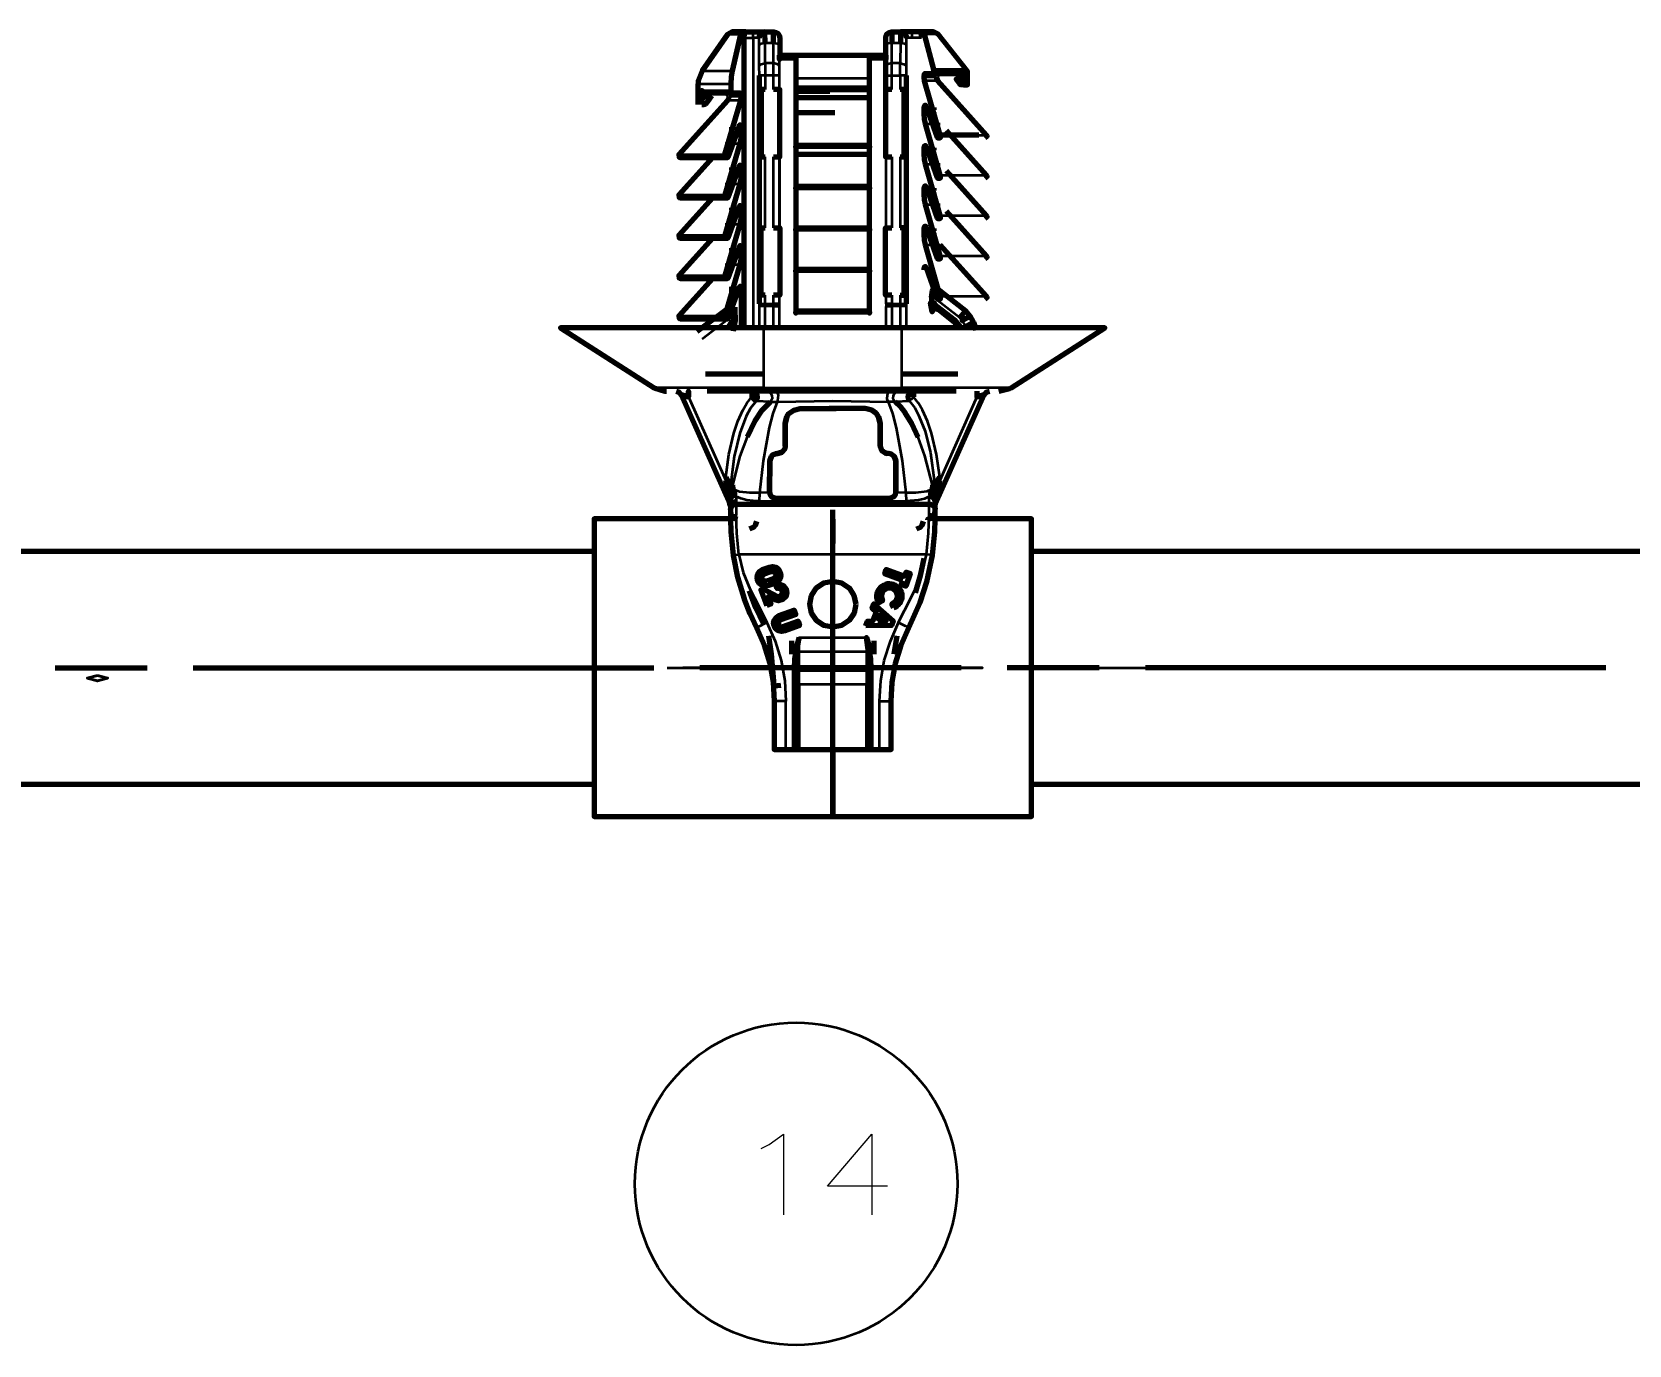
# Model space of a CAD drawing. Extents: x 0 to 174, y 0 to 33.
# Drawn here: x 50.266 to 51.631, y 8.34 to 9.462 of the extents above; entities that cross this region are included whole.
import ezdxf
from ezdxf.enums import TextEntityAlignment as Align

# ---------------------------------------------------------------- set-up
doc = ezdxf.new("R2010")
doc.units = 0
doc.layers.add('PDF2_형상', color=157, linetype='Continuous', true_color=0x405f80)
doc.layers.add('YOLO_TEXT', color=3, linetype='Continuous', true_color=0x008230)
doc.styles.add('OCR_LATIN', font='txt.shx')

msp = doc.modelspace()

# ---------------------------------------------------------------- linework, layer by layer
at = {"layer": 'PDF2_형상', "lineweight": 70}
for points in [[(50.8765, 9.4618), (50.8735, 9.4618), (50.8669, 9.4618), (50.8649, 9.4618), (50.8646, 9.4618), (50.8606, 9.4597), (50.839, 9.4287), (50.8357, 9.4199), (50.8356, 9.4175)], [(50.859, 9.3546), (50.8586, 9.3571), (50.8721, 9.4033), (50.8725, 9.4065), (50.8725, 9.4076), (50.8724, 9.409), (50.8719, 9.4096), (50.8644, 9.4096), (50.8639, 9.4117), (50.8639, 9.4175), (50.8642, 9.4235), (50.865, 9.4287), (50.8721, 9.4597), (50.8735, 9.4618), (50.8669, 9.4618), (50.8651, 9.4618), (50.8646, 9.4618)], [(50.8749, 9.2096), (50.8749, 9.4568), (50.8753, 9.4604), (50.8758, 9.4614), (50.8761, 9.4617), (50.8765, 9.4618), (50.8828, 9.4618), (50.8865, 9.4618), (50.8897, 9.4618), (50.8918, 9.4618), (50.8926, 9.4618), (50.8907, 9.4614), (50.8892, 9.4604), (50.8881, 9.4588), (50.8876, 9.4568)], [(50.8926, 9.4618), (50.8926, 9.4618)], [(50.8928, 9.4525), (50.8926, 9.4617), (50.8926, 9.4618), (50.9001, 9.4618)], [(50.9001, 9.4525), (50.9001, 9.4617), (50.9001, 9.4618), (50.9004, 9.4618), (50.9024, 9.4614), (50.9039, 9.4604), (50.905, 9.4588), (50.9054, 9.4568), (50.9054, 9.4421)], [(50.9192, 9.4126), (50.9821, 9.4126), (50.9821, 9.4133), (50.9821, 9.4151), (50.9821, 9.4224), (50.9821, 9.43), (50.9821, 9.4364), (50.9821, 9.4406), (50.9821, 9.4421), (50.9911, 9.4421), (50.996, 9.4421), (50.996, 9.4419), (50.9961, 9.4407), (50.9961, 9.4382), (50.996, 9.4421), (50.996, 9.4568), (50.9962, 9.4588), (50.9974, 9.4604), (50.9989, 9.4614), (51.0008, 9.4618), (51.0011, 9.4618), (51.0086, 9.4618), (51.0086, 9.4617), (51.0085, 9.4525)], [(51.0011, 9.4618), (51.0011, 9.4617), (51.0013, 9.4525)], [(51.0247, 9.4618), (51.0185, 9.4618), (51.0147, 9.4618), (51.0115, 9.4618), (51.0094, 9.4618), (51.0086, 9.4618), (51.0106, 9.4614), (51.0121, 9.4604), (51.0132, 9.4588), (51.0136, 9.4568)], [(51.0086, 9.4618), (51.0086, 9.4618)], [(51.0658, 9.4165), (51.0625, 9.4165), (51.0643, 9.4165), (51.0658, 9.4165), (51.0658, 9.4279), (51.0654, 9.4287), (51.0407, 9.46), (51.0368, 9.4618), (51.0365, 9.4618), (51.0344, 9.4618), (51.0279, 9.4618), (51.0247, 9.4618), (51.0253, 9.4617), (51.0254, 9.4614), (51.026, 9.4604), (51.0262, 9.4588), (51.0264, 9.4568)], [(51.0618, 9.4287), (51.0604, 9.4287), (51.0563, 9.4287), (51.0374, 9.4287), (51.0292, 9.46), (51.0279, 9.4618), (51.0344, 9.4618), (51.0363, 9.4618), (51.0368, 9.4618)], [(50.9053, 9.4421), (50.9101, 9.4421), (50.9192, 9.4421), (50.9192, 9.4406), (50.9192, 9.4364), (50.9192, 9.43), (50.9192, 9.4224), (50.9192, 9.4151), (50.9192, 9.4126), (50.9192, 9.4117), (50.9192, 9.4097), (50.9192, 9.4067), (50.9192, 9.4056), (50.9192, 9.4026), (50.9192, 9.3946), (50.9192, 9.3819), (50.9192, 9.3662), (50.9192, 9.3644), (50.9192, 9.3632), (50.9192, 9.3635), (50.9192, 9.3643), (50.9821, 9.3643), (50.9821, 9.3632), (50.9821, 9.3635), (50.9821, 9.3644), (50.9821, 9.3662), (50.9821, 9.3819), (50.9821, 9.3946), (50.9821, 9.4026), (50.9821, 9.4056), (50.9821, 9.4057), (50.9821, 9.4058), (50.9821, 9.4067), (50.9821, 9.4097), (50.9821, 9.4126)], [(50.9192, 9.4421), (50.9821, 9.4421)], [(50.9961, 9.4126), (50.9961, 9.4382)], [(50.8354, 9.4175), (50.8354, 9.3997)], [(50.8881, 9.2294), (50.8881, 9.4247)], [(51.0133, 9.4247), (51.0133, 9.2294)], [(51.0756, 9.3737), (51.0696, 9.3737), (51.0426, 9.3737), (51.0292, 9.42), (51.0288, 9.4233), (51.0288, 9.4244), (51.0294, 9.4264), (51.0369, 9.4264), (51.0492, 9.4264), (51.0582, 9.4264), (51.0593, 9.4265), (51.0611, 9.4219), (51.0619, 9.4249), (51.0625, 9.4279), (51.0593, 9.4265)], [(51.0374, 9.4287), (51.0374, 9.4274), (51.0369, 9.4264)], [(51.0412, 9.4264), (51.0392, 9.4244)], [(51.081, 9.3712), (51.0825, 9.3728), (51.0821, 9.3737), (51.0406, 9.42), (51.0392, 9.4233)], [(51.0625, 9.4165), (51.0622, 9.4165), (51.0619, 9.4165), (51.0611, 9.4165), (51.0604, 9.4165), (51.0597, 9.4167), (51.0592, 9.4171), (51.056, 9.4214), (51.0582, 9.4214), (51.0582, 9.4264)], [(50.8621, 9.4065), (50.8608, 9.4033), (50.8192, 9.3571), (50.8193, 9.3549), (50.8203, 9.3546), (50.821, 9.3546), (50.8229, 9.3546), (50.8307, 9.3546), (50.8431, 9.3546), (50.859, 9.3546), (50.8608, 9.3546), (50.861, 9.3546), (50.8611, 9.3546), (50.8613, 9.355), (50.871, 9.3817), (50.8712, 9.3824), (50.8714, 9.3825), (50.8715, 9.3825), (50.8717, 9.3825), (50.8719, 9.3822), (50.8724, 9.3811), (50.8725, 9.3796), (50.8725, 9.3751), (50.8722, 9.3706), (50.8714, 9.3665), (50.8586, 9.3225), (50.859, 9.32)], [(50.8387, 9.3997), (50.8403, 9.3997), (50.8408, 9.3997), (50.8415, 9.4), (50.8421, 9.4004), (50.8453, 9.4047), (50.8474, 9.4076)], [(50.8644, 9.4096), (50.8525, 9.4096), (50.8436, 9.4096), (50.8421, 9.4099)], [(50.8621, 9.4076), (50.8601, 9.4096)], [(50.8929, 9.4126), (50.8894, 9.4126), (50.8894, 9.3551), (50.8929, 9.3551)], [(50.9, 9.3551), (50.9054, 9.3551), (50.9054, 9.4126), (50.9, 9.4126)], [(50.9821, 9.4056), (50.9192, 9.4056)], [(51.0013, 9.4126), (50.9958, 9.4126), (50.9958, 9.3551), (51.0013, 9.3551)], [(51.0083, 9.3551), (51.0118, 9.3551), (51.0118, 9.4126), (51.0083, 9.4126)], [(50.9525, 9.3926), (50.9192, 9.3926)], [(51.0288, 9.2585), (51.0289, 9.2601), (51.0293, 9.2611), (51.0296, 9.2614), (51.0297, 9.2614), (51.0299, 9.2614), (51.03, 9.2612), (51.0304, 9.2607), (51.04, 9.2339), (51.0401, 9.2336), (51.0403, 9.2335), (51.0404, 9.2335), (51.0424, 9.2335), (51.0428, 9.2343), (51.0426, 9.236), (51.0299, 9.28), (51.029, 9.2839), (51.0288, 9.2886), (51.0288, 9.2929), (51.0289, 9.2946), (51.0293, 9.2957), (51.0296, 9.2958), (51.0297, 9.2958), (51.0299, 9.2958), (51.03, 9.2957), (51.0304, 9.2951), (51.04, 9.2685), (51.0401, 9.2681), (51.0403, 9.2679), (51.0404, 9.2679), (51.0424, 9.2679), (51.0428, 9.2687), (51.0426, 9.2704), (51.0299, 9.3144), (51.029, 9.3183), (51.0288, 9.3231), (51.0288, 9.3274), (51.0289, 9.329), (51.0293, 9.3301), (51.0296, 9.3303), (51.0297, 9.3303), (51.0299, 9.3303), (51.03, 9.3301), (51.0304, 9.3296), (51.04, 9.3029), (51.0401, 9.3025), (51.0403, 9.3024), (51.0404, 9.3024), (51.0424, 9.3024), (51.0428, 9.3032), (51.0426, 9.3049), (51.0299, 9.3489), (51.029, 9.3528), (51.0288, 9.3575), (51.0288, 9.3618), (51.0289, 9.3635), (51.0293, 9.3646), (51.0296, 9.3647), (51.0297, 9.3647), (51.0299, 9.3647), (51.03, 9.3646), (51.0304, 9.364), (51.04, 9.3374), (51.0401, 9.3369), (51.0403, 9.3368), (51.0404, 9.3368), (51.0424, 9.3368), (51.0428, 9.3376), (51.0426, 9.3393), (51.0299, 9.3833), (51.029, 9.3872), (51.0288, 9.3919), (51.0288, 9.3963), (51.0289, 9.3979), (51.0293, 9.399), (51.0296, 9.3992), (51.0297, 9.3992), (51.0299, 9.3992), (51.03, 9.399), (51.0304, 9.3985), (51.04, 9.3718), (51.0401, 9.3714), (51.0403, 9.3712), (51.0404, 9.3712), (51.0424, 9.3712), (51.0428, 9.3721), (51.0426, 9.3737)], [(51.081, 9.3368), (51.0825, 9.3383), (51.0821, 9.3393), (51.0478, 9.3775)], [(50.9192, 9.375), (50.9192, 9.3701), (50.9192, 9.3672), (50.9192, 9.3592), (50.9192, 9.3465), (50.9192, 9.3308), (50.9192, 9.329), (50.9192, 9.3278), (50.9192, 9.3281), (50.9192, 9.3289), (50.9821, 9.3289), (50.9821, 9.3278), (50.9821, 9.3281), (50.9821, 9.329), (50.9821, 9.3308), (50.9821, 9.3465), (50.9821, 9.3592), (50.9821, 9.3672), (50.9821, 9.3701), (50.9821, 9.3703), (50.9821, 9.3706), (50.9821, 9.3715), (50.9821, 9.375)], [(50.9192, 9.3632), (50.9192, 9.3631), (50.9192, 9.3632)], [(50.9821, 9.3632), (50.9821, 9.3631), (50.9821, 9.3632)], [(50.8479, 9.3546), (50.8192, 9.3225), (50.8193, 9.3204), (50.8203, 9.3201)], [(50.9821, 9.3572), (50.9192, 9.3572)], [(50.8203, 9.32), (50.821, 9.32), (50.8229, 9.32), (50.8307, 9.32), (50.8431, 9.32), (50.859, 9.32), (50.8608, 9.32), (50.861, 9.3201), (50.8611, 9.3201), (50.8613, 9.3206), (50.871, 9.3472), (50.8712, 9.3479), (50.8714, 9.3481), (50.8715, 9.3481), (50.8717, 9.3481), (50.8719, 9.3478), (50.8724, 9.3467), (50.8725, 9.3451), (50.8725, 9.3407), (50.8722, 9.3361), (50.8714, 9.3321), (50.8586, 9.2881), (50.859, 9.2856)], [(50.9192, 9.3396), (50.9192, 9.3346), (50.9192, 9.3318), (50.9192, 9.3236), (50.9192, 9.3111), (50.9192, 9.2953), (50.9192, 9.2936), (50.9192, 9.2924), (50.9192, 9.2926), (50.9192, 9.2935), (50.9821, 9.2935), (50.9821, 9.2924), (50.9821, 9.2926), (50.9821, 9.2936), (50.9821, 9.2953), (50.9821, 9.3111), (50.9821, 9.3237), (50.9821, 9.3318), (50.9821, 9.3346), (50.9821, 9.3347), (50.9821, 9.3349), (50.9821, 9.3351), (50.9821, 9.3361), (50.9821, 9.3396)], [(51.081, 9.3024), (51.0825, 9.3039), (51.0821, 9.3049), (51.0478, 9.3431)], [(50.9192, 9.3278), (50.9192, 9.3276), (50.9192, 9.3278)], [(50.9821, 9.3278), (50.9821, 9.3276), (50.9821, 9.3278)], [(50.8479, 9.32), (50.8192, 9.2881), (50.8193, 9.286), (50.8203, 9.2857)], [(50.8203, 9.2856), (50.821, 9.2856), (50.8229, 9.2856), (50.8307, 9.2856), (50.8431, 9.2856), (50.859, 9.2856), (50.8608, 9.2856), (50.861, 9.2857), (50.8611, 9.2857), (50.8613, 9.2861), (50.871, 9.3128), (50.8712, 9.3133), (50.8714, 9.3136), (50.8715, 9.3136), (50.8717, 9.3136), (50.8719, 9.3133), (50.8724, 9.3122), (50.8725, 9.3107), (50.8725, 9.3062), (50.8722, 9.3017), (50.8714, 9.2976), (50.8586, 9.2536), (50.859, 9.2511)], [(51.081, 9.2679), (51.0825, 9.2694), (51.0821, 9.2704), (51.0478, 9.3086)], [(50.8929, 9.2369), (50.8894, 9.2369), (50.8894, 9.2944), (50.8929, 9.2944)], [(50.9, 9.2944), (50.9054, 9.2944), (50.9054, 9.2369), (50.9, 9.2369)], [(50.9192, 9.3042), (50.9192, 9.2992), (50.9192, 9.2964), (50.9192, 9.2882), (50.9192, 9.2757), (50.9192, 9.2599), (50.9192, 9.2582), (50.9192, 9.2569), (50.9192, 9.2572), (50.9192, 9.2581), (50.9821, 9.2581), (50.9821, 9.2569), (50.9821, 9.2572), (50.9821, 9.2582), (50.9821, 9.2599), (50.9821, 9.2757), (50.9821, 9.2882), (50.9821, 9.2964), (50.9821, 9.2992), (50.9821, 9.2993), (50.9821, 9.2997), (50.9821, 9.3007), (50.9821, 9.3042)], [(51.0013, 9.2369), (50.9958, 9.2369), (50.9958, 9.2944), (51.0013, 9.2944)], [(51.0083, 9.2369), (51.0118, 9.2369), (51.0118, 9.2944), (51.0083, 9.2944)], [(50.8479, 9.2856), (50.8192, 9.2536), (50.8193, 9.2515), (50.8203, 9.2513)], [(50.9192, 9.2924), (50.9192, 9.2922), (50.9192, 9.2924)], [(50.9821, 9.2924), (50.9821, 9.2922), (50.9821, 9.2924)], [(50.8203, 9.2511), (50.821, 9.2511), (50.8229, 9.2511), (50.8307, 9.2511), (50.8431, 9.2511), (50.859, 9.2511), (50.8608, 9.2511), (50.861, 9.2513), (50.8611, 9.2513), (50.8613, 9.2517), (50.871, 9.2783), (50.8712, 9.2789), (50.8714, 9.279), (50.8715, 9.2792), (50.8717, 9.2792), (50.8719, 9.2789), (50.8724, 9.2778), (50.8725, 9.2763), (50.8725, 9.2718), (50.8722, 9.2672), (50.8714, 9.2632), (50.8586, 9.2192), (50.859, 9.2167)], [(50.9192, 9.2687), (50.9192, 9.2637), (50.9192, 9.261), (50.9192, 9.2528), (50.9192, 9.2401), (50.9192, 9.2244), (50.9192, 9.2226), (50.9192, 9.2215), (50.9192, 9.2218), (50.9192, 9.2226), (50.9821, 9.2226), (50.9821, 9.2215), (50.9821, 9.2218), (50.9821, 9.2228), (50.9821, 9.2244), (50.9821, 9.2403), (50.9821, 9.2528), (50.9821, 9.261), (50.9821, 9.2637), (50.9821, 9.2639), (50.9821, 9.2642), (50.9821, 9.2653), (50.9821, 9.2687)], [(51.081, 9.2335), (51.0825, 9.235), (51.0821, 9.236), (51.0425, 9.28)], [(50.9192, 9.2569), (50.9192, 9.2568), (50.9192, 9.2569)], [(50.9821, 9.2569), (50.9821, 9.2568), (50.9821, 9.2569)], [(50.8479, 9.2511), (50.8192, 9.2192), (50.8193, 9.2171), (50.8203, 9.2167), (50.821, 9.2167), (50.8229, 9.2167), (50.8307, 9.2167), (50.8431, 9.2167), (50.859, 9.2167), (50.8608, 9.2167), (50.861, 9.2167), (50.8611, 9.2168), (50.8613, 9.2172), (50.871, 9.2439), (50.8712, 9.2444), (50.8714, 9.2446), (50.8715, 9.2447), (50.8717, 9.2447), (50.8719, 9.2444), (50.8724, 9.2433), (50.8725, 9.2417), (50.8621, 9.2417)], [(50.8725, 9.2417), (50.8725, 9.2094)], [(51.071, 9.2138), (51.0682, 9.2189), (51.0612, 9.2151), (51.0682, 9.2189), (51.0643, 9.2236), (51.0396, 9.2429)], [(50.8626, 9.2269), (50.8344, 9.2058)], [(50.8671, 9.2265), (50.8671, 9.2203), (50.8672, 9.2188), (50.8672, 9.215), (50.8671, 9.2138)], [(51.0356, 9.2225), (51.0342, 9.2303), (51.0368, 9.2307), (51.0404, 9.2249), (51.0383, 9.2254), (51.0364, 9.2244), (51.0356, 9.2225), (51.036, 9.224), (51.0372, 9.2251), (51.0389, 9.2254), (51.0404, 9.2247), (51.0404, 9.2249), (51.0543, 9.2139), (51.0569, 9.2107), (51.0578, 9.2093)], [(51.0363, 9.2242), (51.0381, 9.2256), (51.0396, 9.2258)], [(50.861, 9.2085), (50.8644, 9.2142), (50.8671, 9.2138), (50.8657, 9.2061)], [(50.9192, 9.2215), (50.9192, 9.2214), (50.9192, 9.2215)], [(50.9821, 9.2215), (50.9821, 9.2214), (50.9821, 9.2215)], [(51.0594, 9.2174), (51.0643, 9.2236)], [(51.064, 9.2101), (51.07, 9.2133), (51.071, 9.2138), (51.0722, 9.2104), (51.0726, 9.2068)], [(51.0925, 9.1547), (51.1018, 9.1571), (51.1031, 9.1578), (51.1832, 9.2089), (51.0097, 9.2089), (50.8915, 9.2089), (50.7689, 9.2089), (50.7312, 9.2089), (50.7214, 9.2089), (50.7194, 9.2089), (50.7181, 9.2089), (50.7982, 9.1578), (50.8072, 9.1547), (50.8087, 9.1547)], [(50.8915, 9.1694), (50.8418, 9.1694)], [(51.0576, 9.1694), (51.0097, 9.1694)], [(50.8168, 9.1547), (50.8194, 9.1539), (50.8212, 9.1518), (50.8275, 9.1499), (50.8275, 9.1547), (50.8275, 9.1499), (50.8212, 9.1518), (50.8628, 9.0585), (50.8592, 9.0786)], [(51.056, 9.1547), (51.0414, 9.1547), (51.0097, 9.1547), (50.8915, 9.1547), (50.8599, 9.1547), (50.8435, 9.1547)], [(50.8778, 9.1158), (50.8844, 9.1296), (50.8903, 9.1385), (50.8974, 9.1458)], [(51.0237, 9.1154), (51.0182, 9.1271), (51.0125, 9.1364), (51.0085, 9.1414), (51.0039, 9.1458)], [(51.0162, 9.1464), (51.015, 9.149), (51.0153, 9.1518), (51.0171, 9.1539), (51.0197, 9.1547)], [(51.0382, 9.0569), (51.0385, 9.0585), (51.08, 9.1518), (51.0738, 9.1499), (51.08, 9.1518), (51.0818, 9.1539), (51.0846, 9.1547)], [(51.0738, 9.1547), (51.0738, 9.154), (51.0738, 9.1499)], [(50.9101, 9.1275), (50.9114, 9.1328), (50.9101, 9.1275), (50.9101, 9.1274), (50.91, 9.1079), (50.9096, 9.1056)], [(50.9114, 9.1328), (50.9132, 9.1357), (50.9174, 9.1387), (50.9228, 9.14), (50.9476, 9.14)], [(50.9899, 9.1328), (50.9911, 9.1275), (50.9899, 9.1328), (50.9881, 9.1357), (50.984, 9.1387), (50.9785, 9.14), (50.9536, 9.14), (50.9476, 9.14), (50.9536, 9.14)], [(50.91, 9.1079), (50.9101, 9.1274)], [(50.9911, 9.1274), (50.9913, 9.1079), (50.9911, 9.1274), (50.9911, 9.1275)], [(50.8989, 9.1001), (50.9019, 9.1015), (50.9025, 9.1015), (50.9028, 9.1015), (50.9031, 9.1017), (50.9038, 9.1017), (50.9074, 9.1028), (50.9096, 9.1056), (50.9072, 9.1026), (50.9038, 9.1017), (50.9031, 9.1017), (50.8989, 9.1001), (50.8982, 9.0993)], [(50.9925, 9.1042), (50.9953, 9.1021), (50.9972, 9.1017), (50.9935, 9.1032), (50.9925, 9.1042), (50.9913, 9.1079)], [(50.9038, 9.1017), (50.9038, 9.1017)], [(51.0031, 9.0993), (51.0046, 9.0954), (51.0031, 9.0993), (51.001, 9.101), (50.9983, 9.1017), (50.9975, 9.1017), (50.9972, 9.1017)], [(51.0046, 9.0954), (51.0046, 9.0685), (51.0046, 9.0683), (51.0046, 9.0685), (51.0046, 9.0953)], [(50.8592, 9.0814), (50.8608, 9.0789), (50.861, 9.0786), (50.8628, 9.0719), (50.8632, 9.0649), (50.8632, 9.064), (50.8632, 9.0629), (50.8632, 9.0603), (50.8632, 9.0558), (50.8632, 9.0537), (50.8632, 9.0544), (50.8649, 9.0572), (50.8682, 9.0585)], [(51.0332, 9.0585), (51.0363, 9.0575), (51.0378, 9.0556), (51.0382, 9.0537), (51.0382, 9.0603), (51.0382, 9.0629), (51.0382, 9.0642), (51.0382, 9.0649), (51.0385, 9.0719), (51.0403, 9.0786), (51.0404, 9.0789), (51.0421, 9.0814)], [(51.0385, 9.0585), (51.0421, 9.0786)], [(50.8632, 9.0629), (50.8632, 9.0633), (50.864, 9.065), (50.8654, 9.0661), (50.8671, 9.0667), (50.8657, 9.0708), (50.8653, 9.0744), (50.8653, 9.0746)], [(50.8967, 9.0683), (50.8971, 9.0663), (50.8983, 9.0646), (50.9017, 9.0635), (50.9347, 9.0635), (50.9458, 9.0635), (50.9899, 9.0635), (50.9996, 9.0635)], [(51.0031, 9.0649), (50.9997, 9.0635), (51.0031, 9.0649), (51.0042, 9.0664), (51.0046, 9.0683)], [(51.0046, 9.0685), (51.0046, 9.0685)], [(51.0382, 9.0603), (51.0378, 9.0619), (51.0367, 9.0635), (51.035, 9.0644), (51.0332, 9.0647)], [(51.036, 9.0746), (51.036, 9.0744), (51.0356, 9.0708), (51.0342, 9.0667), (51.0369, 9.0653), (51.0381, 9.0633), (51.0382, 9.0629)], [(50.8632, 9.0569), (50.8628, 9.0585)], [(50.8632, 9.0558), (50.8646, 9.0592), (50.8675, 9.0606), (50.8682, 9.0606)], [(50.8632, 9.0537), (50.8632, 9.0454), (50.8635, 9.0347), (50.8656, 9.0146), (50.8693, 8.9958), (50.8749, 8.9775), (50.8797, 8.9649), (50.8856, 8.9526), (50.8921, 8.9378), (50.8968, 8.9222), (50.8997, 8.9061), (50.9007, 8.89), (50.9007, 8.8486), (50.9107, 8.8486), (50.9169, 8.8486), (50.9194, 8.8486), (50.9219, 8.8486), (50.9794, 8.8486), (50.9819, 8.8486), (50.9844, 8.8486), (50.9907, 8.8486), (51.0007, 8.8486), (51.0007, 8.89), (51.0015, 8.9061), (51.0044, 8.9222), (51.0092, 8.9378), (51.0157, 8.9526), (51.0253, 8.9742), (51.031, 8.9919), (51.0358, 9.0146), (51.0379, 9.0347), (51.0382, 9.0454), (51.0382, 9.0537)], [(50.8632, 9.0517), (50.864, 9.0486), (50.8663, 9.0463), (50.8694, 9.0454)], [(50.8682, 9.0583), (51.0332, 9.0583)], [(51.0319, 9.045), (51.0319, 9.0454), (51.035, 9.0463), (51.0374, 9.0486), (51.0382, 9.0517)], [(51.0332, 9.049), (51.0367, 9.0481), (51.0378, 9.0468), (51.0382, 9.0454)], [(50.8632, 9.0456), (50.7467, 9.0456), (50.7467, 8.7914), (50.9507, 8.7914), (51.1206, 8.7914), (51.1206, 9.0456), (51.0382, 9.0456)], [(50.8796, 9.0372), (50.8831, 9.0385), (50.8847, 9.0404), (50.8857, 9.0438)], [(51.0221, 9.0372), (51.0256, 9.0385), (51.0272, 9.0404), (51.0282, 9.0438)], [(50.7465, 9.0179), (48.7951, 9.0179)], [(51.0214, 8.9825), (51.0257, 8.9972), (51.0289, 9.0122)], [(53.3489, 9.0179), (51.1207, 9.0179)], [(50.8793, 8.9846), (50.8846, 8.9701), (50.8911, 8.9562)], [(50.8958, 8.9458), (50.8981, 8.9301), (50.9003, 8.9036), (50.9, 8.9032), (50.9, 8.9029), (50.9006, 8.9031), (50.9062, 8.9036)], [(50.9157, 8.9301), (50.9157, 8.9414)], [(50.9857, 8.9414), (50.9857, 8.9301)], [(51.0032, 8.9301), (51.0056, 8.9458)], [(50.9194, 8.8486), (50.9194, 8.9181), (50.9197, 8.9275), (50.9201, 8.9322)], [(50.9811, 8.9322), (50.9815, 8.9275), (50.9819, 8.9181), (50.9819, 8.8486)], [(51.001, 8.9036), (51.0013, 8.9032), (51.0013, 8.9029)], [(48.7951, 8.8189), (50.7465, 8.8189)], [(51.1207, 8.8189), (53.3489, 8.8189)]]:
    msp.add_lwpolyline(points, dxfattribs=at)
at = {"layer": 'PDF2_형상', "lineweight": 35}
for points in [[(50.8721, 9.4597), (50.8606, 9.4597)], [(50.8926, 9.4618), (50.8908, 9.4614), (50.8892, 9.4604), (50.8882, 9.4588), (50.8878, 9.4568), (50.8876, 9.4568), (50.8828, 9.4568), (50.8828, 9.4618)], [(50.9001, 9.4618), (50.9021, 9.4614), (50.9036, 9.4604), (50.9047, 9.4588), (50.9051, 9.4568), (50.9054, 9.4568)], [(51.0013, 9.4525), (50.9981, 9.4519), (50.9969, 9.4512), (50.9964, 9.4504), (50.9962, 9.45), (50.9962, 9.455), (50.9962, 9.4567), (50.9961, 9.4568), (50.9965, 9.4588), (50.9976, 9.4604), (50.9992, 9.4614), (51.0011, 9.4618)], [(51.0185, 9.4568), (51.0136, 9.4568), (51.0135, 9.4568), (51.0129, 9.4593), (51.011, 9.4611), (51.0086, 9.4618)], [(51.0264, 9.4568), (51.0185, 9.4568), (51.0185, 9.4604), (51.0185, 9.4618)], [(51.0407, 9.46), (51.0292, 9.46)], [(50.8749, 9.4568), (50.8828, 9.4568), (50.8828, 9.2103)], [(50.8879, 9.45), (50.8878, 9.455), (50.8878, 9.4567), (50.8878, 9.4568)], [(50.9, 9.4126), (50.9, 9.4247), (50.8929, 9.4247), (50.8881, 9.4247), (50.8879, 9.4325), (50.8883, 9.4335), (50.8894, 9.4343), (50.8929, 9.4351), (50.8928, 9.4525), (50.9001, 9.4525), (50.9032, 9.4519), (50.9043, 9.4512), (50.9049, 9.4504), (50.905, 9.45)], [(50.8879, 9.4325), (50.8879, 9.45), (50.8879, 9.4504), (50.8885, 9.4512), (50.8896, 9.4519), (50.8928, 9.4525)], [(50.9049, 9.4325), (50.9049, 9.4329), (50.9043, 9.4337), (50.9032, 9.4344), (50.9, 9.4351), (50.9001, 9.4525)], [(50.9051, 9.4568), (50.9051, 9.4567), (50.905, 9.455), (50.905, 9.45), (50.9049, 9.4325), (50.9049, 9.4247), (50.9049, 9.4126)], [(50.996, 9.4568), (50.9961, 9.4568)], [(50.9964, 9.4247), (51.0013, 9.4247), (51.0013, 9.4351), (50.9978, 9.4343), (50.9968, 9.4335), (50.9964, 9.4325), (50.9962, 9.45)], [(51.0085, 9.4525), (51.0083, 9.4351), (51.0115, 9.4344), (51.0126, 9.4337), (51.0132, 9.4329), (51.0133, 9.4325)], [(51.0135, 9.4568), (51.0135, 9.4567), (51.0135, 9.455), (51.0135, 9.45)], [(50.9049, 9.4247), (50.9, 9.4247), (50.9, 9.4351), (50.8929, 9.4351), (50.8929, 9.4247), (50.8929, 9.4126)], [(50.9192, 9.4382), (50.9101, 9.4382), (50.9051, 9.4382)], [(50.9101, 9.4421), (50.9101, 9.441), (50.9101, 9.4382)], [(50.9961, 9.4382), (50.9911, 9.4382), (50.9821, 9.4382)], [(50.9911, 9.4382), (50.9911, 9.4421)], [(50.9964, 9.4126), (50.9964, 9.4247), (50.9964, 9.4325)], [(50.8354, 9.4175), (50.8639, 9.4175)], [(50.839, 9.4287), (50.865, 9.4287)], [(50.9192, 9.4224), (50.9821, 9.4224)], [(51.0013, 9.4126), (51.0013, 9.4247), (51.0083, 9.4247), (51.0083, 9.4126)], [(51.0288, 9.4244), (51.0392, 9.4244)], [(51.0392, 9.4233), (51.0288, 9.4233)], [(51.0406, 9.42), (51.0292, 9.42)], [(51.0582, 9.4214), (51.0611, 9.4219), (51.0611, 9.4165)], [(51.0625, 9.4279), (51.0625, 9.4165)], [(50.8387, 9.3997), (50.8387, 9.4117), (50.8639, 9.4117)], [(50.8403, 9.3997), (50.8403, 9.4054), (50.8436, 9.4047), (50.8436, 9.4082), (50.8436, 9.4096)], [(50.8436, 9.4047), (50.8453, 9.4047)], [(50.8721, 9.4033), (50.8608, 9.4033)], [(50.8621, 9.4076), (50.8725, 9.4076)], [(50.8725, 9.4065), (50.8621, 9.4065)], [(50.9192, 9.4151), (50.9821, 9.4151)], [(50.9482, 9.4097), (50.9192, 9.4097)], [(51.0288, 9.3963), (51.0392, 9.3963)], [(51.0392, 9.3919), (51.0288, 9.3919)], [(50.8621, 9.3796), (50.8725, 9.3796)], [(51.0299, 9.3833), (51.0425, 9.3833)], [(50.8588, 9.3665), (50.8714, 9.3665)], [(50.8725, 9.3751), (50.8621, 9.3751)], [(50.9192, 9.3662), (50.9821, 9.3662)], [(51.0756, 9.3737), (51.0821, 9.3737)], [(50.8192, 9.3571), (50.8586, 9.3571)], [(50.8929, 9.2944), (50.8929, 9.3551)], [(50.9, 9.2944), (50.9, 9.3551)], [(50.9049, 9.3551), (50.9049, 9.2944)], [(50.9051, 9.3551), (50.9051, 9.2944)], [(50.9964, 9.2944), (50.9964, 9.3551)], [(51.0013, 9.3551), (51.0013, 9.2944)], [(51.0083, 9.3551), (51.0083, 9.2944)], [(51.0288, 9.3618), (51.0392, 9.3618)], [(51.0392, 9.3575), (51.0288, 9.3575)], [(51.0299, 9.3489), (51.0425, 9.3489)], [(50.8621, 9.3451), (50.8725, 9.3451)], [(50.8725, 9.3407), (50.8621, 9.3407)], [(51.0426, 9.3393), (51.0715, 9.3393), (51.0794, 9.3393), (51.081, 9.3393), (51.0821, 9.3393)], [(50.8192, 9.3225), (50.8586, 9.3225)], [(50.8588, 9.3321), (50.8714, 9.3321)], [(50.9821, 9.3308), (50.9192, 9.3308)], [(51.0288, 9.3274), (51.0392, 9.3274)], [(51.0392, 9.3231), (51.0288, 9.3231)], [(50.8621, 9.3107), (50.8725, 9.3107)], [(51.0299, 9.3144), (51.0425, 9.3144)], [(50.8588, 9.2976), (50.8714, 9.2976)], [(50.8725, 9.3062), (50.8621, 9.3062)], [(50.9821, 9.2953), (50.9192, 9.2953)], [(51.0426, 9.3049), (51.0715, 9.3049), (51.0794, 9.3049), (51.081, 9.3049), (51.0821, 9.3049)], [(50.8192, 9.2881), (50.8586, 9.2881)], [(51.0288, 9.2929), (51.0392, 9.2929)], [(51.0392, 9.2886), (51.0288, 9.2886)], [(50.8621, 9.2763), (50.8725, 9.2763)], [(50.8725, 9.2718), (50.8621, 9.2718)], [(51.0299, 9.28), (51.0425, 9.28)], [(51.0426, 9.2704), (51.0715, 9.2704), (51.0794, 9.2704), (51.081, 9.2704), (51.0821, 9.2704)], [(50.8192, 9.2536), (50.8586, 9.2536)], [(50.8588, 9.2632), (50.8714, 9.2632)], [(50.9821, 9.2599), (50.9192, 9.2599)], [(51.034, 9.2353), (51.0349, 9.2412), (51.0365, 9.2443), (51.0372, 9.2451), (51.0378, 9.2454), (51.0382, 9.2454), (51.0385, 9.2453)], [(51.064, 9.2101), (51.0612, 9.2151), (51.0594, 9.2174), (51.0365, 9.2353), (51.0364, 9.2388), (51.0371, 9.2417), (51.0382, 9.2429), (51.0388, 9.2432), (51.0396, 9.2429)], [(50.8626, 9.2269), (50.8628, 9.2271), (50.8631, 9.2271), (50.8635, 9.2268), (50.8639, 9.2264), (50.8646, 9.225), (50.8658, 9.226), (50.8661, 9.2265), (50.8653, 9.229), (50.8635, 9.2304)], [(50.8671, 9.2265), (50.8661, 9.2265), (50.8671, 9.2203), (50.8649, 9.22)], [(50.8881, 9.2078), (50.8881, 9.2272), (50.8881, 9.2294), (50.8929, 9.2294), (50.8929, 9.2369)], [(50.8929, 9.2082), (50.8929, 9.2276), (50.8883, 9.2274), (50.8881, 9.2274), (50.8881, 9.2272)], [(50.9, 9.2082), (50.9, 9.2276), (50.8929, 9.2276), (50.8929, 9.2294), (50.9, 9.2294), (50.9, 9.2276), (50.9044, 9.2274), (50.9047, 9.2274), (50.9049, 9.2272), (50.9049, 9.2294)], [(50.9049, 9.2369), (50.9049, 9.2294), (50.9, 9.2294), (50.9, 9.2369)], [(50.9049, 9.2272), (50.9049, 9.2078)], [(50.9051, 9.2089), (50.9051, 9.2369)], [(51.0013, 9.2369), (51.0013, 9.2294), (50.9964, 9.2294), (50.9964, 9.2369)], [(50.9964, 9.2294), (50.9964, 9.2272), (50.9965, 9.2274), (50.9968, 9.2274), (51.0013, 9.2276), (51.0013, 9.2294), (51.0083, 9.2294), (51.0083, 9.2276), (51.0013, 9.2276), (51.0013, 9.2082)], [(50.9964, 9.2078), (50.9964, 9.2272)], [(51.0083, 9.2369), (51.0083, 9.2294), (51.0133, 9.2294), (51.0133, 9.2272), (51.0132, 9.2272), (51.0132, 9.2274), (51.0129, 9.2274), (51.0083, 9.2276), (51.0083, 9.2082)], [(51.0133, 9.2272), (51.0133, 9.2078)], [(51.0342, 9.2303), (51.034, 9.2315), (51.0365, 9.2315), (51.0365, 9.2353), (51.034, 9.2353), (51.034, 9.2315)], [(51.0368, 9.2307), (51.0365, 9.2315), (51.0561, 9.2163)], [(51.0426, 9.236), (51.0715, 9.236), (51.0794, 9.236), (51.081, 9.236), (51.0821, 9.236)], [(50.8192, 9.2192), (50.8586, 9.2192)], [(50.8646, 9.225), (50.8649, 9.22), (50.8647, 9.2188), (50.8392, 9.1994)], [(50.8644, 9.2142), (50.8647, 9.215), (50.8647, 9.2188), (50.8672, 9.2188)], [(50.8672, 9.215), (50.8647, 9.215)], [(50.9821, 9.2244), (50.9192, 9.2244)], [(51.0356, 9.2225), (51.0356, 9.2225)], [(51.0569, 9.2107), (51.0578, 9.2111), (51.0596, 9.2121), (51.0561, 9.2163), (51.0543, 9.2139)], [(51.0596, 9.2121), (51.0604, 9.2107), (51.0578, 9.2093)], [(50.8915, 9.2089), (50.8915, 9.1578), (51.0097, 9.1578), (51.0097, 9.1547)], [(51.1031, 9.1578), (51.0097, 9.1578), (51.0097, 9.2089)], [(50.8915, 9.1547), (50.8915, 9.1578), (50.8256, 9.1578), (50.7982, 9.1578)], [(50.8275, 9.1499), (50.8592, 9.0786), (50.8592, 9.0814), (50.8618, 9.1006), (50.8661, 9.119), (50.8696, 9.1292), (50.8737, 9.1385), (50.8774, 9.1446), (50.8815, 9.1499), (50.8851, 9.1464), (50.8804, 9.1403), (50.8768, 9.1336), (50.8712, 9.119), (50.8665, 9.0989), (50.8639, 9.0787), (50.8608, 9.0789)], [(50.8974, 9.1458), (50.9032, 9.1458), (50.8996, 9.1357), (50.8964, 9.1237), (50.8911, 9.0953), (50.8882, 9.0681), (50.8797, 9.0679), (50.871, 9.0689), (50.8682, 9.0699), (50.8664, 9.0708), (50.8653, 9.0725), (50.8653, 9.0744), (50.865, 9.0729), (50.8632, 9.0633)], [(50.8947, 9.1547), (50.8972, 9.1538), (50.8987, 9.1514), (50.8989, 9.1483), (50.8974, 9.1458), (50.8851, 9.1464)], [(50.9017, 9.1547), (50.9024, 9.1544), (50.9031, 9.1538), (50.904, 9.1514), (50.9036, 9.1469), (50.9032, 9.1458), (50.9507, 9.1465), (50.9981, 9.1458), (50.9972, 9.1483), (50.9974, 9.1514), (50.9981, 9.1536), (50.9986, 9.1543), (50.9993, 9.1547), (50.9996, 9.1547)], [(51.0039, 9.1458), (50.9981, 9.1458), (51.0017, 9.1357), (51.0049, 9.1236), (51.0101, 9.0953), (51.0131, 9.0681), (51.0046, 9.0683)], [(51.0162, 9.1464), (51.0039, 9.1458), (51.0024, 9.1483), (51.0025, 9.1514), (51.004, 9.1538), (51.0065, 9.1547)], [(51.0738, 9.1547), (51.0738, 9.1533), (51.0738, 9.1499), (51.0421, 9.0786), (51.0421, 9.0814), (51.0394, 9.1006), (51.0351, 9.119), (51.0317, 9.1292), (51.0275, 9.1385), (51.0239, 9.1446), (51.0197, 9.1499), (51.0176, 9.1478), (51.0168, 9.1471), (51.0162, 9.1465), (51.0162, 9.1464), (51.0207, 9.1406), (51.0243, 9.1339), (51.0296, 9.1206), (51.0342, 9.1021), (51.0374, 9.0787)], [(50.8653, 9.0746), (50.8717, 9.0992), (50.8778, 9.1158)], [(51.036, 9.0746), (51.0294, 9.0997), (51.0237, 9.1154)], [(50.9031, 9.1017), (50.9031, 9.1017)], [(50.9038, 9.1017), (50.9038, 9.1017)], [(50.861, 9.0786), (50.8592, 9.0786)], [(50.8639, 9.0787), (50.8632, 9.0629)], [(51.0382, 9.0629), (51.0374, 9.0787), (51.0404, 9.0789)], [(51.0421, 9.0786), (51.0403, 9.0786)], [(50.8632, 9.0603), (50.8635, 9.0619), (50.8646, 9.0635), (50.8663, 9.0644), (50.8682, 9.0647), (50.8671, 9.0667)], [(51.0381, 9.0633), (51.0361, 9.0736), (51.036, 9.0744), (51.036, 9.0728), (51.0343, 9.0704), (51.031, 9.069), (51.0218, 9.0679), (51.0131, 9.0681), (51.0133, 9.0608), (50.9507, 9.0604), (50.8879, 9.0608), (50.8826, 9.061), (50.8772, 9.0617), (50.8721, 9.0631), (50.8682, 9.0647), (50.8682, 9.0606), (50.8682, 9.0585), (50.8682, 9.0583), (50.8682, 9.049)], [(50.8967, 9.0683), (50.8882, 9.0681), (50.8879, 9.0608)], [(51.0342, 9.0667), (51.0332, 9.0647), (51.029, 9.0629), (51.024, 9.0617), (51.0133, 9.0608)], [(51.0358, 9.0146), (51.0308, 9.0153), (51.0326, 9.0335), (51.0332, 9.049), (51.0332, 9.0583), (51.0332, 9.0585), (51.0332, 9.0647)], [(51.036, 9.0744), (51.036, 9.0744)], [(51.036, 9.0744), (51.036, 9.0744)], [(50.8656, 9.0146), (50.8661, 9.0147), (50.8704, 9.0153), (50.8686, 9.0335), (50.8682, 9.049), (50.8658, 9.0486), (50.864, 9.0475), (50.8633, 9.0465), (50.8632, 9.0454)], [(51.0068, 8.9572), (51.0103, 8.9642), (51.0139, 8.9712), (51.0175, 8.9782), (51.0211, 8.9853), (51.0272, 8.9999), (51.0308, 9.0153), (50.8704, 9.0153), (50.874, 8.9999), (50.8801, 8.9853), (50.8837, 8.9782), (50.8874, 8.9712), (50.891, 8.9642), (50.8944, 8.9572), (50.8867, 8.9532), (50.8856, 8.9526)], [(50.8944, 8.9572), (50.9014, 8.9413), (50.9065, 8.9246), (50.9096, 8.9074), (50.9107, 8.89)], [(50.9907, 8.89), (50.9917, 8.9074), (50.9947, 8.9246), (50.9999, 8.9413), (51.0068, 8.9572), (51.0125, 8.9543), (51.0146, 8.9532), (51.0157, 8.9526)], [(50.9201, 8.9322), (50.9219, 8.9324), (50.9219, 8.9444), (50.9794, 8.9444), (50.9794, 8.9324), (50.9811, 8.9322)], [(50.9169, 8.9181), (50.9172, 8.926), (50.9183, 8.9326)], [(50.9194, 8.9156), (50.9194, 8.9157), (50.9196, 8.9158), (50.9201, 8.916), (50.9219, 8.9162), (50.9219, 8.9324), (50.9794, 8.9324), (50.9794, 8.9162), (50.9811, 8.916), (50.9817, 8.9158), (50.9818, 8.9157), (50.9819, 8.9156)], [(50.9829, 8.9326), (50.984, 8.926), (50.9844, 8.9181), (50.9819, 8.9181)], [(50.9169, 8.8486), (50.9169, 8.9181), (50.9185, 8.9181), (50.919, 8.9181), (50.9193, 8.9181), (50.9194, 8.9181)], [(50.9194, 8.9042), (50.9201, 8.9042), (50.9219, 8.9042), (50.9219, 8.9162), (50.9794, 8.9162), (50.9794, 8.9042), (50.9811, 8.9042), (50.9819, 8.9042)], [(50.9844, 8.9181), (50.9844, 8.8486)], [(50.9794, 8.8486), (50.9794, 8.9042), (50.9219, 8.9042), (50.9219, 8.8486)], [(50.9107, 8.8486), (50.9107, 8.89), (50.9008, 8.89), (50.9007, 8.89)], [(50.9907, 8.8486), (50.9907, 8.89), (51.0007, 8.89)]]:
    msp.add_lwpolyline(points, dxfattribs=at)
msp.add_lwpolyline([(51.0083, 9.4247), (51.0083, 9.4351), (51.0013, 9.4351), (51.0013, 9.4525), (51.0085, 9.4525), (51.0119, 9.4518), (51.0131, 9.451), (51.0135, 9.45), (51.0133, 9.4325), (51.0133, 9.4247)], close=True, dxfattribs=at)
at = {"layer": 'PDF2_형상', "lineweight": 70}
for points in [[(50.9053, 9.4421), (50.9053, 9.4419), (50.9053, 9.4407), (50.9051, 9.4382), (50.9053, 9.4407), (50.9053, 9.4419)], [(51.0618, 9.4287), (51.0654, 9.4287)], [(51.0625, 9.4279), (51.0643, 9.4279), (51.0658, 9.4279)], [(50.8421, 9.4099), (50.8421, 9.4096), (50.8418, 9.409), (50.8414, 9.4081), (50.8403, 9.4054), (50.8387, 9.4117)], [(50.8851, 9.1464), (50.8863, 9.149), (50.886, 9.1518), (50.8842, 9.1539), (50.8815, 9.1547), (50.8815, 9.1499)], [(51.0197, 9.1499), (51.0197, 9.1543), (51.0197, 9.1547), (51.0197, 9.1533)], [(50.8982, 9.0993), (50.8968, 9.0954), (50.8967, 9.0685), (50.8967, 9.0683), (50.8967, 9.0685), (50.8968, 9.0954)], [(50.8957, 8.9888), (50.8929, 8.9883), (50.8901, 8.989), (50.8879, 8.9907), (50.8864, 8.9931), (50.886, 8.996), (50.8867, 8.9986), (50.8883, 9.001), (50.8907, 9.0024), (50.8965, 9.0044), (50.8993, 9.005), (50.9021, 9.0043), (50.9043, 9.0026), (50.9058, 9.0001), (50.9062, 8.9974), (50.9056, 8.9946), (50.9039, 8.9924), (50.9014, 8.9908)], [(50.8943, 8.9925), (50.8918, 8.9926), (50.8901, 8.9944), (50.8903, 8.9969), (50.8921, 8.9987), (50.8979, 9.0008), (50.9004, 9.0007), (50.9021, 8.9989), (50.9019, 8.9964), (50.9001, 8.9946)], [(51.0107, 8.9931), (50.9951, 8.9987), (50.9964, 9.0025), (51.0121, 8.9968), (51.0133, 9.0003), (51.0169, 8.9989), (51.0131, 8.9882), (51.0094, 8.9896)], [(50.8943, 8.9715), (50.8893, 8.9851), (50.8911, 8.9858), (50.9028, 8.9797), (50.9053, 8.9794), (50.9074, 8.981), (50.9078, 8.9836), (50.9065, 8.9857), (50.904, 8.9864), (50.9032, 8.9863), (50.9019, 8.9897), (50.9054, 8.9901), (50.9087, 8.9888), (50.911, 8.986), (50.9115, 8.9825), (50.9106, 8.979), (50.9079, 8.9767), (50.9044, 8.9757), (50.9011, 8.9765), (50.8957, 8.9793), (50.8979, 8.9729)], [(50.9703, 8.9728), (50.9689, 8.9651), (50.9646, 8.9588), (50.9582, 8.9546), (50.9507, 8.9531), (50.9431, 8.9546), (50.9367, 8.9588), (50.9325, 8.9651), (50.931, 8.9728), (50.9325, 8.9803), (50.9367, 8.9867), (50.9431, 8.991), (50.9507, 8.9924), (50.9582, 8.991), (50.9646, 8.9867), (50.9688, 8.9803)], [(50.9096, 8.9499), (50.9068, 8.9494), (50.9042, 8.9501), (50.9021, 8.9517), (50.9006, 8.954), (50.9001, 8.9568), (50.9008, 8.9594), (50.9025, 8.9615), (50.9049, 8.9631), (50.9176, 8.9676), (50.919, 8.964), (50.9061, 8.9593), (50.9051, 8.9588), (50.9044, 8.9578), (50.9042, 8.9565), (50.9043, 8.9554), (50.905, 8.9544), (50.9058, 8.9537), (50.9071, 8.9533), (50.9082, 8.9536), (50.9211, 8.9582), (50.9224, 8.9546)], [(50.979, 8.9544), (50.9804, 8.9583), (50.985, 8.9585), (50.9878, 8.9661), (50.9843, 8.969), (50.9858, 8.9731), (51.0024, 8.9586), (51.001, 8.9547)], [(50.9892, 8.9585), (50.991, 8.9633), (50.9964, 8.9586)], [(50.9219, 8.9444), (50.9183, 8.9326), (50.9201, 8.9322)], [(50.9811, 8.9322), (50.9794, 8.9444), (50.9829, 8.9326)], [(50.9507, 8.7914), (50.9507, 8.8486)]]:
    msp.add_lwpolyline(points, close=True, dxfattribs=at)
at = {"layer": 'PDF2_형상', "color": 165, "lineweight": 70, "true_color": 0x5267a5}
for points in [[(50.9507, 8.8486), (50.9507, 9.0533)], [(50.9507, 9.0454), (50.9507, 9.0246)]]:
    msp.add_lwpolyline(points, dxfattribs=at)
at = {"layer": 'PDF2_형상', "lineweight": 70}
msp.add_lwpolyline([(51.0026, 8.9696), (51.0011, 8.9729), (51.0047, 8.9754), (51.0062, 8.9796), (51.0049, 8.9838), (51.0014, 8.9864), (50.9969, 8.9865), (50.9933, 8.9839), (50.9921, 8.9797), (50.9933, 8.9756), (50.9901, 8.9739, -2.900641)], format="xyb", close=True, dxfattribs=at)
at = {"layer": 'PDF2_형상', "color": 3, "lineweight": 70}
for points in [[(50.2861, 8.9185), (50.3649, 8.9185)], [(50.4042, 8.9185), (50.7979, 8.9185)], [(51.0603, 8.9185), (50.9507, 8.9185), (50.8372, 8.9185)], [(51.1783, 8.9185), (51.0996, 8.9185)], [(51.6114, 8.9185), (51.2178, 8.9185)]]:
    msp.add_lwpolyline(points, dxfattribs=at)
at = {"layer": 'PDF2_형상', "color": 18, "lineweight": 35, "true_color": 0x260000}
for points in [[(50.2861, 8.9185), (50.3649, 8.9185)], [(50.4042, 8.9185), (50.7979, 8.9185)], [(50.7699, 8.9185), (50.6186, 8.9185)], [(50.8093, 8.9185), (50.8881, 8.9185)], [(50.9569, 8.9185), (50.8226, 8.9185), (51.0603, 8.9185)], [(50.8372, 8.9185), (50.916, 8.9185)], [(50.9554, 8.9185), (51.0786, 8.9185), (50.9274, 8.9185)], [(51.075, 8.9185), (50.9962, 8.9185)], [(51.1783, 8.9185), (51.0996, 8.9185)], [(51.1143, 8.9185), (51.2486, 8.9185)], [(51.6114, 8.9185), (51.2178, 8.9185)]]:
    msp.add_lwpolyline(points, dxfattribs=at)
at = {"layer": 'PDF2_형상', "color": 18, "lineweight": 13, "true_color": 0x260000}
for points in [[(50.8896, 8.5078), (50.8963, 8.5111), (50.9085, 8.52), (50.9085, 8.4511)], [(50.9974, 8.4756), (50.9462, 8.4756), (50.984, 8.52), (50.984, 8.4867), (50.984, 8.4511)]]:
    msp.add_lwpolyline(points, dxfattribs=at)
at = {"layer": 'PDF2_형상', "color": 18, "lineweight": 35, "true_color": 0x260000}
msp.add_circle((50.9194, 8.4775), 0.1378, dxfattribs=at)

# ---------------------------------------------------------------- texts
at = {"layer": 'YOLO_TEXT', "style": 'OCR_LATIN'}
msp.add_text('.', height=0.0503, dxfattribs=at).set_placement((50.2789, 8.9072), (50.3657, 8.9072), align=Align.FIT)

doc.saveas('drawing.dxf')
